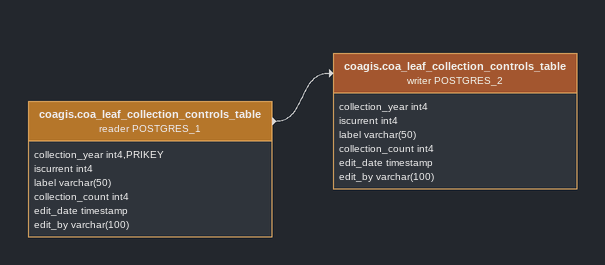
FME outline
coagis.coa_leaf_collection_controls_table (reader POSTGRES_1)
    attributes: collection_year int4,PRIKEY, iscurrent int4, label varchar(50), collection_count int4, edit_date timestamp, edit_by varchar(100)
    -> coagis.coa_leaf_collection_controls_table (writer POSTGRES_2)
coagis.coa_leaf_collection_controls_table (writer POSTGRES_2)
    attributes: collection_year int4, iscurrent int4, label varchar(50), collection_count int4, edit_date timestamp, edit_by varchar(100)
